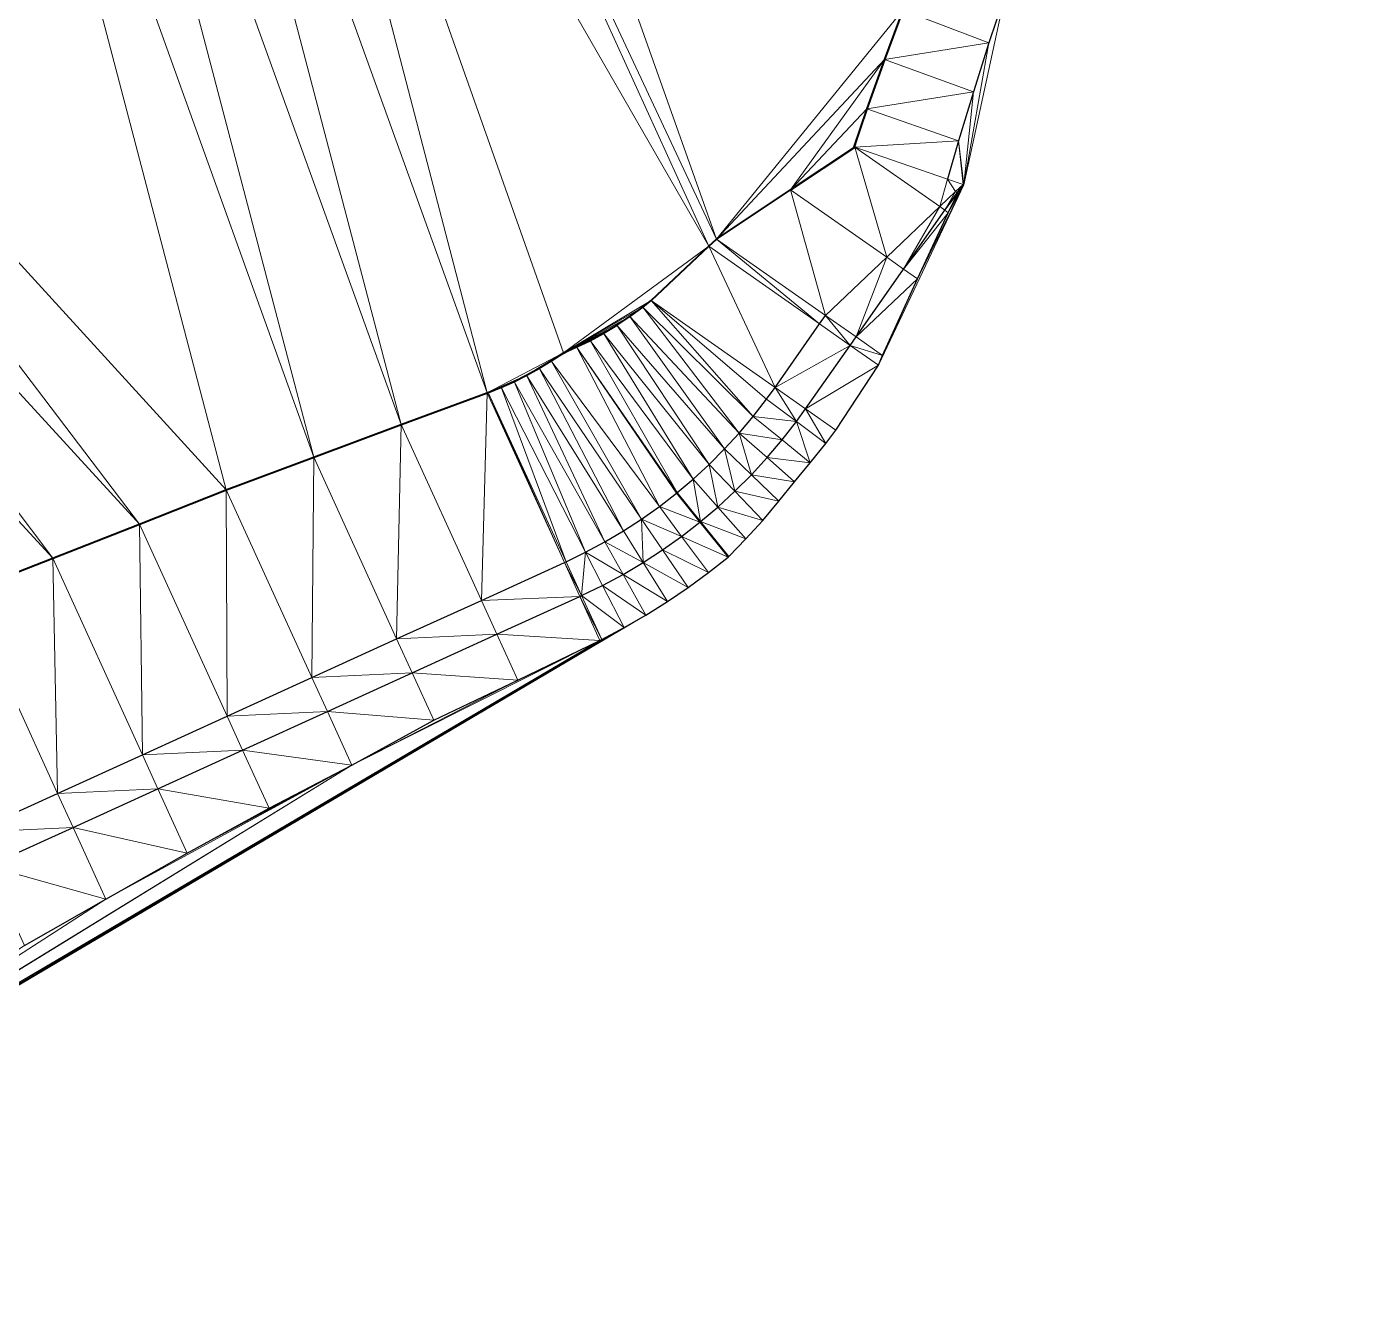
# Model space of a CAD drawing. Header units: metres. Extents: x 246428 to 246884, y 7418966 to 7419490.
# Drawn here: x 246515.4 to 246586.5, y 7418970.1 to 7419038.1 of the extents above; entities that cross this region are included whole.
import ezdxf

# ---------------------------------------------------------------- set-up
doc = ezdxf.new("R2010")
doc.units = ezdxf.units.M
doc.linetypes.add('blank name', pattern=[0])
doc.linetypes.add('HIDDEN', pattern=[9.525, 6.35, -3.175])
doc.layers.add('_12D_UNMAPPED', color=7, linetype='Continuous')
doc.layers.add('BATTER', color=250, linetype='HIDDEN', lineweight=25)
doc.layers.add('DRAINAGE_SWALE', color=7, linetype='CHANNEL_DASHDOT_X4', lineweight=40)
doc.styles.get("Standard").update_dxf_attribs({"font": 'romans.shx', "width": 0.65})
doc.linetypes.add('CHANNEL_DASHDOT_X4', pattern='A,6,-1,1,-1,0.004,[">",Standard,S=4,R=0,X=0,Y=-1.7144],0.004,1,-1,6,-1,1,-1', length=20.008)

msp = doc.modelspace()

# ---------------------------------------------------------------- linework, layer by layer
at = {"layer": '_12D_UNMAPPED', "color": 3, "linetype": 'blank name', "lineweight": 0}
for points in [[(246536.518, 7419071.554, 28.549), (246552.45, 7419026.717, 28.47), (246531.512, 7419071.365, 28.494)], [(246562.45, 7419038.997, 28.645), (246552.45, 7419026.717, 28.47), (246536.518, 7419071.554, 28.549)], [(246552.036, 7419026.329, 28.463), (246526.563, 7419070.603, 28.436), (246531.512, 7419071.365, 28.494)], [(246552.45, 7419026.717, 28.47), (246552.45, 7419026.717, 28.47), (246531.512, 7419071.365, 28.494)], [(246552.45, 7419026.717, 28.47), (246552.036, 7419026.329, 28.463), (246531.512, 7419071.365, 28.494)], [(246526.563, 7419070.603, 28.436), (246540.132, 7419018.464, 28.292), (246521.622, 7419069.764, 28.379)], [(246552.036, 7419026.329, 28.463), (246544.229, 7419020.612, 28.348), (246526.563, 7419070.603, 28.436)], [(246544.229, 7419020.612, 28.348), (246540.132, 7419018.464, 28.292), (246526.563, 7419070.603, 28.436)], [(246521.622, 7419069.764, 28.379), (246535.528, 7419016.754, 28.233), (246516.681, 7419068.925, 28.321)], [(246540.132, 7419018.464, 28.292), (246535.528, 7419016.754, 28.233), (246521.622, 7419069.764, 28.379)], [(246530.829, 7419015.009, 28.173), (246511.74, 7419068.087, 28.263), (246516.681, 7419068.925, 28.321)], [(246535.528, 7419016.754, 28.233), (246530.829, 7419015.009, 28.173), (246516.681, 7419068.925, 28.321)], [(246526.134, 7419013.253, 28.114), (246490.067, 7419052.756, 27.946), (246511.74, 7419068.087, 28.263)], [(246530.829, 7419015.009, 28.173), (246526.134, 7419013.253, 28.114), (246511.74, 7419068.087, 28.263)], [(246490.067, 7419052.756, 27.946), (246521.474, 7419011.421, 28.07), (246487.588, 7419048.403, 27.895)], [(246526.134, 7419013.253, 28.114), (246521.474, 7419011.421, 28.07), (246490.067, 7419052.756, 27.946)], [(246516.814, 7419009.59, 28.026), (246485.109, 7419044.05, 27.844), (246487.588, 7419048.403, 27.895)], [(246521.474, 7419011.421, 28.07), (246516.814, 7419009.59, 28.026), (246487.588, 7419048.403, 27.895)], [(246512.154, 7419007.758, 27.982), (246485.109, 7419044.05, 27.844), (246516.814, 7419009.59, 28.026)], [(246562.45, 7419038.997, 28.645), (246567.943, 7419039.868, 29.472), (246567.071, 7419037.248, 29.469)], [(246567.943, 7419039.868, 29.472), (246565.727, 7419029.618, 29.48), (246567.071, 7419037.248, 29.469)], [(246552.45, 7419026.717, 28.47), (246562.45, 7419038.997, 28.645), (246561.468, 7419036.356, 28.62)], [(246561.468, 7419036.356, 28.62), (246562.45, 7419038.997, 28.645), (246567.071, 7419037.248, 29.469)], [(246561.468, 7419036.356, 28.62), (246567.071, 7419037.248, 29.469), (246566.238, 7419034.619, 29.466)], [(246567.071, 7419037.248, 29.469), (246565.727, 7419029.618, 29.48), (246566.238, 7419034.619, 29.466)], [(246556.427, 7419029.356, 28.527), (246552.45, 7419026.717, 28.47), (246561.468, 7419036.356, 28.62)], [(246556.427, 7419029.356, 28.527), (246561.468, 7419036.356, 28.62), (246560.52, 7419033.701, 28.595)], [(246560.52, 7419033.701, 28.595), (246561.468, 7419036.356, 28.62), (246566.238, 7419034.619, 29.466)], [(246560.52, 7419033.701, 28.595), (246566.238, 7419034.619, 29.466), (246565.442, 7419031.979, 29.464)], [(246566.238, 7419034.619, 29.466), (246565.727, 7419029.618, 29.48), (246565.442, 7419031.979, 29.464)], [(246559.812, 7419031.641, 28.576), (246556.427, 7419029.356, 28.527), (246560.52, 7419033.701, 28.595)], [(246559.876, 7419031.646, 28.577), (246559.812, 7419031.641, 28.576), (246560.52, 7419033.701, 28.595)], [(246559.876, 7419031.646, 28.577), (246560.52, 7419033.701, 28.595), (246565.442, 7419031.979, 29.464)], [(246559.876, 7419031.646, 28.577), (246561.581, 7419025.741, 29.576), (246556.427, 7419029.356, 28.527)], [(246559.876, 7419031.646, 28.577), (246556.427, 7419029.356, 28.527), (246559.812, 7419031.641, 28.576)], [(246564.852, 7419029.931, 29.463), (246559.876, 7419031.646, 28.577), (246565.442, 7419031.979, 29.464)], [(246564.426, 7419028.454, 29.503), (246559.876, 7419031.646, 28.577), (246564.852, 7419029.931, 29.463)], [(246564.426, 7419028.454, 29.503), (246561.581, 7419025.741, 29.576), (246559.876, 7419031.646, 28.577)], [(246565.681, 7419029.65, 29.471), (246564.852, 7419029.931, 29.463), (246565.442, 7419031.979, 29.464)], [(246565.727, 7419029.618, 29.48), (246565.681, 7419029.65, 29.471), (246565.442, 7419031.979, 29.464)], [(246561.142, 7419019.941, 29.404), (246563.244, 7419024.574, 29.445), (246565.727, 7419029.618, 29.48)], [(246563.244, 7419024.574, 29.445), (246564.89, 7419028.128, 29.472), (246565.727, 7419029.618, 29.48)], [(246564.426, 7419028.454, 29.503), (246564.426, 7419028.454, 29.503), (246564.852, 7419029.931, 29.463)], [(246565.271, 7419029.259, 29.481), (246564.426, 7419028.454, 29.503), (246564.852, 7419029.931, 29.463)], [(246565.681, 7419029.65, 29.471), (246565.271, 7419029.259, 29.481), (246564.852, 7419029.931, 29.463)], [(246565.681, 7419029.65, 29.471), (246565.681, 7419029.65, 29.471), (246564.852, 7419029.931, 29.463)], [(246564.89, 7419028.128, 29.472), (246564.89, 7419028.128, 29.472), (246565.727, 7419029.618, 29.48)], [(246564.89, 7419028.128, 29.472), (246565.398, 7419029.171, 29.476), (246565.727, 7419029.618, 29.48)], [(246565.362, 7419029.196, 29.484), (246565.271, 7419029.259, 29.481), (246565.681, 7419029.65, 29.471)], [(246565.362, 7419029.196, 29.484), (246565.681, 7419029.65, 29.471), (246565.398, 7419029.171, 29.476)], [(246565.681, 7419029.65, 29.471), (246565.362, 7419029.196, 29.484), (246565.681, 7419029.65, 29.471)], [(246565.398, 7419029.171, 29.476), (246565.681, 7419029.65, 29.471), (246565.727, 7419029.618, 29.48)], [(246565.398, 7419029.171, 29.476), (246565.727, 7419029.618, 29.48), (246565.727, 7419029.618, 29.48)], [(246565.727, 7419029.618, 29.48), (246565.681, 7419029.65, 29.471), (246565.727, 7419029.618, 29.48)], [(246565.681, 7419029.65, 29.471), (246565.681, 7419029.65, 29.471), (246565.681, 7419029.65, 29.471)], [(246565.681, 7419029.65, 29.471), (246565.681, 7419029.65, 29.471), (246565.727, 7419029.618, 29.48)], [(246558.301, 7419022.612, 29.661), (246552.45, 7419026.717, 28.47), (246556.427, 7419029.356, 28.527)], [(246561.581, 7419025.741, 29.576), (246558.301, 7419022.612, 29.661), (246556.427, 7419029.356, 28.527)], [(246564.705, 7419028.258, 29.51), (246564.426, 7419028.454, 29.503), (246565.271, 7419029.259, 29.481)], [(246565.362, 7419029.196, 29.484), (246564.705, 7419028.258, 29.51), (246565.271, 7419029.259, 29.481)], [(246564.705, 7419028.258, 29.51), (246565.362, 7419029.196, 29.484), (246565.398, 7419029.171, 29.476)], [(246564.89, 7419028.128, 29.472), (246564.705, 7419028.258, 29.51), (246565.398, 7419029.171, 29.476)], [(246562.491, 7419025.102, 29.599), (246561.581, 7419025.741, 29.576), (246564.426, 7419028.454, 29.503)], [(246564.705, 7419028.258, 29.51), (246562.491, 7419025.102, 29.599), (246564.426, 7419028.454, 29.503)], [(246562.491, 7419025.102, 29.599), (246564.705, 7419028.258, 29.51), (246564.89, 7419028.128, 29.472)], [(246563.244, 7419024.574, 29.445), (246562.491, 7419025.102, 29.599), (246564.89, 7419028.128, 29.472)], [(246564.705, 7419028.258, 29.51), (246564.705, 7419028.258, 29.51), (246564.426, 7419028.454, 29.503)], [(246564.705, 7419028.258, 29.51), (246564.426, 7419028.454, 29.503), (246564.426, 7419028.454, 29.503)], [(246564.89, 7419028.128, 29.472), (246564.705, 7419028.258, 29.51), (246564.89, 7419028.128, 29.472)], [(246564.705, 7419028.258, 29.51), (246564.705, 7419028.258, 29.51), (246564.89, 7419028.128, 29.472)], [(246552.036, 7419026.329, 28.463), (246552.45, 7419026.717, 28.47), (246557.982, 7419022.158, 29.674)], [(246552.45, 7419026.717, 28.47), (246552.45, 7419026.717, 28.47), (246557.982, 7419022.158, 29.674)], [(246557.982, 7419022.158, 29.674), (246552.45, 7419026.717, 28.47), (246558.301, 7419022.612, 29.661)], [(246558.301, 7419022.612, 29.661), (246552.45, 7419026.717, 28.47), (246558.301, 7419022.612, 29.661)], [(246548.935, 7419023.424, 28.414), (246544.229, 7419020.612, 28.348), (246552.036, 7419026.329, 28.463)], [(246555.593, 7419018.753, 29.769), (246548.935, 7419023.424, 28.414), (246552.036, 7419026.329, 28.463)], [(246555.593, 7419018.753, 29.769), (246552.036, 7419026.329, 28.463), (246557.982, 7419022.158, 29.674)], [(246559.938, 7419021.464, 29.701), (246558.301, 7419022.612, 29.661), (246561.581, 7419025.741, 29.576)], [(246562.491, 7419025.102, 29.599), (246559.938, 7419021.464, 29.701), (246561.581, 7419025.741, 29.576)], [(246559.938, 7419021.464, 29.701), (246562.491, 7419025.102, 29.599), (246563.244, 7419024.574, 29.445)], [(246561.351, 7419020.473, 29.413), (246559.938, 7419021.464, 29.701), (246563.244, 7419024.574, 29.445)], [(246561.142, 7419019.941, 29.404), (246561.351, 7419020.473, 29.413), (246563.244, 7419024.574, 29.445)], [(246561.351, 7419020.473, 29.413), (246561.351, 7419020.473, 29.413), (246563.244, 7419024.574, 29.445)], [(246548.483, 7419023.066, 28.407), (246544.229, 7419020.612, 28.348), (246548.935, 7419023.424, 28.414)], [(246554.418, 7419017.196, 29.817), (246548.483, 7419023.066, 28.407), (246548.935, 7419023.424, 28.414)], [(246555.134, 7419018.117, 29.789), (246554.418, 7419017.196, 29.817), (246548.935, 7419023.424, 28.414)], [(246555.593, 7419018.753, 29.769), (246555.134, 7419018.117, 29.789), (246548.935, 7419023.424, 28.414)], [(246547.798, 7419022.565, 28.397), (246544.229, 7419020.612, 28.348), (246548.483, 7419023.066, 28.407)], [(246547.099, 7419022.1, 28.387), (246544.229, 7419020.612, 28.348), (246547.798, 7419022.565, 28.397)], [(246552.874, 7419015.447, 29.875), (246547.099, 7419022.1, 28.387), (246547.798, 7419022.565, 28.397)], [(246553.664, 7419016.305, 29.846), (246547.798, 7419022.565, 28.397), (246548.483, 7419023.066, 28.407)], [(246553.664, 7419016.305, 29.846), (246552.874, 7419015.447, 29.875), (246547.798, 7419022.565, 28.397)], [(246554.418, 7419017.196, 29.817), (246553.664, 7419016.305, 29.846), (246548.483, 7419023.066, 28.407)], [(246559.619, 7419021.009, 29.714), (246557.982, 7419022.158, 29.674), (246558.301, 7419022.612, 29.661)], [(246559.938, 7419021.464, 29.701), (246559.938, 7419021.464, 29.701), (246558.301, 7419022.612, 29.661)], [(246559.938, 7419021.464, 29.701), (246559.619, 7419021.009, 29.714), (246558.301, 7419022.612, 29.661)], [(246559.938, 7419021.464, 29.701), (246558.301, 7419022.612, 29.661), (246558.301, 7419022.612, 29.661)], [(246546.389, 7419021.671, 28.377), (246544.229, 7419020.612, 28.348), (246547.099, 7419022.1, 28.387)], [(246545.668, 7419021.278, 28.367), (246544.229, 7419020.612, 28.348), (246546.389, 7419021.671, 28.377)], [(246551.19, 7419013.833, 29.932), (246545.668, 7419021.278, 28.367), (246546.389, 7419021.671, 28.377)], [(246552.049, 7419014.622, 29.903), (246546.389, 7419021.671, 28.377), (246547.099, 7419022.1, 28.387)], [(246552.049, 7419014.622, 29.903), (246551.19, 7419013.833, 29.932), (246546.389, 7419021.671, 28.377)], [(246552.874, 7419015.447, 29.875), (246552.049, 7419014.622, 29.903), (246547.099, 7419022.1, 28.387)], [(246559.619, 7419021.009, 29.714), (246555.593, 7419018.753, 29.769), (246557.982, 7419022.158, 29.674)], [(246544.939, 7419020.922, 28.357), (246544.229, 7419020.612, 28.348), (246545.668, 7419021.278, 28.367)], [(246550.33, 7419013.104, 29.96), (246544.939, 7419020.922, 28.357), (246545.668, 7419021.278, 28.367)], [(246551.19, 7419013.833, 29.932), (246550.33, 7419013.104, 29.96), (246545.668, 7419021.278, 28.367)], [(246557.231, 7419017.605, 29.809), (246555.593, 7419018.753, 29.769), (246559.619, 7419021.009, 29.714)], [(246557.231, 7419017.605, 29.809), (246559.619, 7419021.009, 29.714), (246561.142, 7419019.941, 29.404)], [(246559.619, 7419021.009, 29.714), (246559.938, 7419021.464, 29.701), (246561.351, 7419020.473, 29.413)], [(246561.142, 7419019.941, 29.404), (246559.619, 7419021.009, 29.714), (246561.351, 7419020.473, 29.413)], [(246561.351, 7419020.473, 29.413), (246559.938, 7419021.464, 29.701), (246561.351, 7419020.473, 29.413)], [(246559.938, 7419021.464, 29.701), (246559.938, 7419021.464, 29.701), (246561.351, 7419020.473, 29.413)], [(246542.255, 7419019.411, 28.32), (246540.132, 7419018.464, 28.292), (246544.229, 7419020.612, 28.348)], [(246542.92, 7419019.778, 28.329), (246542.255, 7419019.411, 28.32), (246544.229, 7419020.612, 28.348)], [(246543.572, 7419020.174, 28.338), (246542.92, 7419019.778, 28.329), (246544.229, 7419020.612, 28.348)], [(246543.572, 7419020.174, 28.338), (246544.207, 7419020.598, 28.347), (246544.939, 7419020.922, 28.357)], [(246549.378, 7419012.364, 29.96), (246543.572, 7419020.174, 28.338), (246544.939, 7419020.922, 28.357)], [(246544.207, 7419020.598, 28.347), (246543.572, 7419020.174, 28.338), (246544.229, 7419020.612, 28.348)], [(246544.207, 7419020.598, 28.347), (246544.229, 7419020.612, 28.348), (246544.939, 7419020.922, 28.357)], [(246550.33, 7419013.104, 29.96), (246550.3, 7419013.079, 29.96), (246544.939, 7419020.922, 28.357)], [(246550.3, 7419013.079, 29.96), (246549.378, 7419012.364, 29.96), (246544.939, 7419020.922, 28.357)], [(246547.45, 7419011.051, 29.96), (246542.255, 7419019.411, 28.32), (246542.92, 7419019.778, 28.329)], [(246548.428, 7419011.688, 29.96), (246542.92, 7419019.778, 28.329), (246543.572, 7419020.174, 28.338)], [(246548.428, 7419011.688, 29.96), (246547.45, 7419011.051, 29.96), (246542.92, 7419019.778, 28.329)], [(246549.378, 7419012.364, 29.96), (246548.428, 7419011.688, 29.96), (246543.572, 7419020.174, 28.338)], [(246558.856, 7419016.464, 29.478), (246557.231, 7419017.605, 29.809), (246561.142, 7419019.941, 29.404)], [(246541.578, 7419019.073, 28.311), (246540.132, 7419018.464, 28.292), (246542.255, 7419019.411, 28.32)], [(246540.888, 7419018.764, 28.301), (246540.132, 7419018.464, 28.292), (246541.578, 7419019.073, 28.311)], [(246545.419, 7419009.904, 29.96), (246540.888, 7419018.764, 28.301), (246541.578, 7419019.073, 28.311)], [(246546.446, 7419010.456, 29.96), (246541.578, 7419019.073, 28.311), (246542.255, 7419019.411, 28.32)], [(246546.446, 7419010.456, 29.96), (246545.419, 7419009.904, 29.96), (246541.578, 7419019.073, 28.311)], [(246547.45, 7419011.051, 29.96), (246546.446, 7419010.456, 29.96), (246542.255, 7419019.411, 28.32)], [(246539.826, 7419007.324, 29.96), (246535.528, 7419016.754, 28.233), (246540.132, 7419018.464, 28.292)], [(246544.283, 7419009.355, 29.96), (246539.826, 7419007.324, 29.96), (246540.132, 7419018.464, 28.292)], [(246540.189, 7419018.485, 28.292), (246540.132, 7419018.464, 28.292), (246540.888, 7419018.764, 28.301)], [(246544.283, 7419009.355, 29.96), (246540.132, 7419018.464, 28.292), (246540.189, 7419018.485, 28.292)], [(246544.369, 7419009.395, 29.96), (246540.189, 7419018.485, 28.292), (246540.888, 7419018.764, 28.301)], [(246544.369, 7419009.395, 29.96), (246544.283, 7419009.355, 29.96), (246540.189, 7419018.485, 28.292)], [(246545.419, 7419009.904, 29.96), (246544.369, 7419009.395, 29.96), (246540.888, 7419018.764, 28.301)], [(246554.418, 7419017.196, 29.817), (246555.134, 7419018.117, 29.789), (246556.738, 7419016.923, 29.829)], [(246555.134, 7419018.117, 29.789), (246555.593, 7419018.753, 29.769), (246556.738, 7419016.923, 29.829)], [(246556.738, 7419016.923, 29.829), (246555.593, 7419018.753, 29.769), (246557.231, 7419017.605, 29.809)], [(246556.738, 7419016.923, 29.829), (246557.231, 7419017.605, 29.809), (246558.315, 7419015.749, 29.501)], [(246558.315, 7419015.749, 29.501), (246557.231, 7419017.605, 29.809), (246558.856, 7419016.464, 29.478)], [(246535.528, 7419016.754, 28.233), (246535.276, 7419005.25, 29.96), (246530.829, 7419015.009, 28.173)], [(246535.276, 7419005.25, 29.96), (246535.528, 7419016.754, 28.233), (246539.826, 7419007.324, 29.96)], [(246555.971, 7419015.936, 29.857), (246553.664, 7419016.305, 29.846), (246554.418, 7419017.196, 29.817)], [(246555.971, 7419015.936, 29.857), (246554.418, 7419017.196, 29.817), (246556.738, 7419016.923, 29.829)], [(246557.483, 7419014.71, 29.533), (246555.971, 7419015.936, 29.857), (246556.738, 7419016.923, 29.829)], [(246557.483, 7419014.71, 29.533), (246556.738, 7419016.923, 29.829), (246558.315, 7419015.749, 29.501)], [(246554.317, 7419014.062, 29.915), (246552.874, 7419015.447, 29.875), (246553.664, 7419016.305, 29.846)], [(246555.164, 7419014.982, 29.886), (246554.317, 7419014.062, 29.915), (246553.664, 7419016.305, 29.846)], [(246555.971, 7419015.936, 29.857), (246555.164, 7419014.982, 29.886), (246553.664, 7419016.305, 29.846)], [(246552.874, 7419015.447, 29.875), (246553.433, 7419013.179, 29.943), (246552.049, 7419014.622, 29.903)], [(246553.433, 7419013.179, 29.943), (246552.874, 7419015.447, 29.875), (246554.317, 7419014.062, 29.915)], [(246555.164, 7419014.982, 29.886), (246555.971, 7419015.936, 29.857), (246557.483, 7419014.71, 29.533)], [(246530.726, 7419003.177, 29.96), (246526.134, 7419013.253, 28.114), (246530.829, 7419015.009, 28.173)], [(246535.276, 7419005.25, 29.96), (246530.726, 7419003.177, 29.96), (246530.829, 7419015.009, 28.173)], [(246552.513, 7419012.333, 29.972), (246551.19, 7419013.833, 29.932), (246552.049, 7419014.622, 29.903)], [(246553.433, 7419013.179, 29.943), (246552.513, 7419012.333, 29.972), (246552.049, 7419014.622, 29.903)], [(246556.64, 7419013.679, 29.558), (246554.317, 7419014.062, 29.915), (246555.164, 7419014.982, 29.886)], [(246556.64, 7419013.679, 29.558), (246555.164, 7419014.982, 29.886), (246557.483, 7419014.71, 29.533)], [(246553.433, 7419013.179, 29.943), (246554.317, 7419014.062, 29.915), (246555.792, 7419012.647, 29.574)], [(246554.317, 7419014.062, 29.915), (246556.64, 7419013.679, 29.558), (246555.792, 7419012.647, 29.574)], [(246526.176, 7419001.103, 29.96), (246521.474, 7419011.421, 28.07), (246526.134, 7419013.253, 28.114)], [(246526.176, 7419001.103, 29.96), (246526.134, 7419013.253, 28.114), (246530.726, 7419003.177, 29.96)], [(246551.592, 7419011.552, 30), (246550.33, 7419013.104, 29.96), (246551.19, 7419013.833, 29.932)], [(246552.513, 7419012.333, 29.972), (246551.592, 7419011.552, 30), (246551.19, 7419013.833, 29.932)], [(246552.513, 7419012.333, 29.972), (246553.433, 7419013.179, 29.943), (246554.929, 7419011.618, 29.583)], [(246554.929, 7419011.618, 29.583), (246553.433, 7419013.179, 29.943), (246555.792, 7419012.647, 29.574)], [(246551.559, 7419011.526, 30), (246549.378, 7419012.364, 29.96), (246550.3, 7419013.079, 29.96)], [(246551.559, 7419011.526, 30), (246550.3, 7419013.079, 29.96), (246550.33, 7419013.104, 29.96)], [(246551.592, 7419011.552, 30), (246551.559, 7419011.526, 30), (246550.33, 7419013.104, 29.96)], [(246550.571, 7419010.759, 30), (246548.428, 7419011.688, 29.96), (246549.378, 7419012.364, 29.96)], [(246551.559, 7419011.526, 30), (246550.571, 7419010.759, 30), (246549.378, 7419012.364, 29.96)], [(246551.592, 7419011.552, 30), (246552.513, 7419012.333, 29.972), (246554.026, 7419010.617, 29.591)], [(246554.026, 7419010.617, 29.591), (246552.513, 7419012.333, 29.972), (246554.929, 7419011.618, 29.583)], [(246521.627, 7418999.03, 29.96), (246516.814, 7419009.59, 28.026), (246521.474, 7419011.421, 28.07)], [(246526.176, 7419001.103, 29.96), (246521.627, 7418999.03, 29.96), (246521.474, 7419011.421, 28.07)], [(246548.505, 7419009.353, 30), (246546.446, 7419010.456, 29.96), (246547.45, 7419011.051, 29.96)], [(246548.505, 7419009.353, 30), (246547.45, 7419011.051, 29.96), (246548.428, 7419011.688, 29.96)], [(246549.553, 7419010.034, 30), (246548.505, 7419009.353, 30), (246548.428, 7419011.688, 29.96)], [(246550.571, 7419010.759, 30), (246549.553, 7419010.034, 30), (246548.428, 7419011.688, 29.96)], [(246550.571, 7419010.759, 30), (246551.559, 7419011.526, 30), (246553.08, 7419009.648, 29.597)], [(246551.559, 7419011.526, 30), (246551.592, 7419011.552, 30), (246553.115, 7419009.678, 29.597)], [(246553.08, 7419009.648, 29.597), (246551.559, 7419011.526, 30), (246553.115, 7419009.678, 29.597)], [(246553.115, 7419009.678, 29.597), (246551.592, 7419011.552, 30), (246554.026, 7419010.617, 29.591)], [(246547.43, 7419008.715, 30), (246545.419, 7419009.904, 29.96), (246546.446, 7419010.456, 29.96)], [(246548.505, 7419009.353, 30), (246547.43, 7419008.715, 30), (246546.446, 7419010.456, 29.96)], [(246549.553, 7419010.034, 30), (246550.571, 7419010.759, 30), (246552.018, 7419008.813, 29.596)], [(246552.018, 7419008.813, 29.596), (246550.571, 7419010.759, 30), (246553.08, 7419009.648, 29.597)], [(246517.077, 7418996.956, 29.96), (246512.154, 7419007.758, 27.982), (246516.814, 7419009.59, 28.026)], [(246521.627, 7418999.03, 29.96), (246517.077, 7418996.956, 29.96), (246516.814, 7419009.59, 28.026)], [(246545.205, 7419007.577, 30), (246544.369, 7419009.395, 29.96), (246545.419, 7419009.904, 29.96)], [(246546.329, 7419008.123, 30), (246545.205, 7419007.577, 30), (246545.419, 7419009.904, 29.96)], [(246547.43, 7419008.715, 30), (246546.329, 7419008.123, 30), (246545.419, 7419009.904, 29.96)], [(246548.505, 7419009.353, 30), (246549.553, 7419010.034, 30), (246550.927, 7419008.015, 29.593)], [(246550.927, 7419008.015, 29.593), (246549.553, 7419010.034, 30), (246552.018, 7419008.813, 29.596)], [(246545.113, 7419007.535, 30), (246539.826, 7419007.324, 29.96), (246544.283, 7419009.355, 29.96)], [(246545.205, 7419007.577, 30), (246544.283, 7419009.355, 29.96), (246544.369, 7419009.395, 29.96)], [(246545.205, 7419007.577, 30), (246545.113, 7419007.535, 30), (246544.283, 7419009.355, 29.96)], [(246547.43, 7419008.715, 30), (246548.505, 7419009.353, 30), (246549.808, 7419007.256, 29.589)], [(246549.808, 7419007.256, 29.589), (246548.505, 7419009.353, 30), (246550.927, 7419008.015, 29.593)], [(246546.329, 7419008.123, 30), (246547.43, 7419008.715, 30), (246548.661, 7419006.537, 29.583)], [(246548.661, 7419006.537, 29.583), (246547.43, 7419008.715, 30), (246549.808, 7419007.256, 29.589)], [(246517.077, 7418996.956, 29.96), (246512.527, 7418994.883, 29.96), (246512.154, 7419007.758, 27.982)], [(246545.113, 7419007.535, 30), (246540.655, 7419005.504, 30), (246539.826, 7419007.324, 29.96)], [(246540.655, 7419005.504, 30), (246545.113, 7419007.535, 30), (246546.191, 7419005.169, 29.567)], [(246545.113, 7419007.535, 30), (246545.205, 7419007.577, 30), (246546.289, 7419005.22, 29.567)], [(246546.191, 7419005.169, 29.567), (246545.113, 7419007.535, 30), (246546.289, 7419005.22, 29.567)], [(246545.205, 7419007.577, 30), (246546.329, 7419008.123, 30), (246547.488, 7419005.858, 29.576)], [(246546.289, 7419005.22, 29.567), (246545.205, 7419007.577, 30), (246547.488, 7419005.858, 29.576)], [(246547.488, 7419005.858, 29.576), (246546.329, 7419008.123, 30), (246548.661, 7419006.537, 29.583)], [(246540.655, 7419005.504, 30), (246535.276, 7419005.25, 29.96), (246539.826, 7419007.324, 29.96)], [(246486.823, 7418970.068, 28.306), (246547.488, 7419005.858, 29.576), (246548.661, 7419006.537, 29.583)], [(246486.823, 7418970.068, 28.306), (246488.345, 7418971.013, 28.372), (246547.488, 7419005.858, 29.576)], [(246488.345, 7418971.013, 28.372), (246546.289, 7419005.22, 29.567), (246547.488, 7419005.858, 29.576)], [(246540.655, 7419005.504, 30), (246536.105, 7419003.43, 30), (246535.276, 7419005.25, 29.96)], [(246536.105, 7419003.43, 30), (246540.655, 7419005.504, 30), (246541.778, 7419003.039, 29.549)], [(246541.778, 7419003.039, 29.549), (246540.655, 7419005.504, 30), (246546.191, 7419005.169, 29.567)], [(246488.345, 7418971.013, 28.372), (246489.809, 7418972.004, 28.433), (246546.289, 7419005.22, 29.567)], [(246489.809, 7418972.004, 28.433), (246546.191, 7419005.169, 29.567), (246546.289, 7419005.22, 29.567)], [(246489.809, 7418972.004, 28.433), (246532.871, 7418998.47, 29.471), (246546.191, 7419005.169, 29.567)], [(246536.105, 7419003.43, 30), (246530.726, 7419003.177, 29.96), (246535.276, 7419005.25, 29.96)], [(246532.871, 7418998.47, 29.471), (246541.778, 7419003.039, 29.549), (246546.191, 7419005.169, 29.567)], [(246531.556, 7419001.357, 30), (246526.176, 7419001.103, 29.96), (246530.726, 7419003.177, 29.96)], [(246536.105, 7419003.43, 30), (246531.556, 7419001.357, 30), (246530.726, 7419003.177, 29.96)], [(246531.556, 7419001.357, 30), (246536.105, 7419003.43, 30), (246537.264, 7419000.887, 29.534)], [(246537.264, 7419000.887, 29.534), (246536.105, 7419003.43, 30), (246541.778, 7419003.039, 29.549)], [(246532.871, 7418998.47, 29.471), (246537.264, 7419000.887, 29.534), (246541.778, 7419003.039, 29.549)], [(246527.006, 7418999.283, 30), (246521.627, 7418999.03, 29.96), (246526.176, 7419001.103, 29.96)], [(246531.556, 7419001.357, 30), (246527.006, 7418999.283, 30), (246526.176, 7419001.103, 29.96)], [(246527.006, 7418999.283, 30), (246531.556, 7419001.357, 30), (246532.871, 7418998.47, 29.471)], [(246532.871, 7418998.47, 29.471), (246531.556, 7419001.357, 30), (246537.264, 7419000.887, 29.534)], [(246522.456, 7418997.21, 30), (246517.077, 7418996.956, 29.96), (246521.627, 7418999.03, 29.96)], [(246527.006, 7418999.283, 30), (246522.456, 7418997.21, 30), (246521.627, 7418999.03, 29.96)], [(246527.006, 7418999.283, 30), (246528.428, 7418996.164, 29.429), (246522.456, 7418997.21, 30)], [(246528.428, 7418996.164, 29.429), (246527.006, 7418999.283, 30), (246532.871, 7418998.47, 29.471)], [(246489.809, 7418972.004, 28.433), (246490.295, 7418972.351, 28.453), (246532.871, 7418998.47, 29.471)], [(246490.295, 7418972.351, 28.453), (246519.663, 7418991.282, 29.294), (246532.871, 7418998.47, 29.471)], [(246519.663, 7418991.282, 29.294), (246524.027, 7418993.763, 29.369), (246532.871, 7418998.47, 29.471)], [(246524.027, 7418993.763, 29.369), (246528.428, 7418996.164, 29.429), (246532.871, 7418998.47, 29.471)], [(246517.906, 7418995.136, 30), (246512.527, 7418994.883, 29.96), (246517.077, 7418996.956, 29.96)], [(246522.456, 7418997.21, 30), (246517.906, 7418995.136, 30), (246517.077, 7418996.956, 29.96)], [(246517.906, 7418995.136, 30), (246522.456, 7418997.21, 30), (246524.027, 7418993.763, 29.369)], [(246522.456, 7418997.21, 30), (246528.428, 7418996.164, 29.429), (246524.027, 7418993.763, 29.369)], [(246513.357, 7418993.063, 30), (246512.527, 7418994.883, 29.96), (246517.906, 7418995.136, 30)], [(246513.357, 7418993.063, 30), (246517.906, 7418995.136, 30), (246519.663, 7418991.282, 29.294)], [(246519.663, 7418991.282, 29.294), (246517.906, 7418995.136, 30), (246524.027, 7418993.763, 29.369)], [(246515.302, 7418988.795, 29.218), (246513.357, 7418993.063, 30), (246519.663, 7418991.282, 29.294)], [(246490.295, 7418972.351, 28.453), (246515.302, 7418988.795, 29.218), (246519.663, 7418991.282, 29.294)]]:
    msp.add_3dface(points, dxfattribs=at)
at = {"layer": 'BATTER'}
for points in [[(246567.943, 7419039.868, 29.472), (246567.071, 7419037.248, 29.469), (246566.238, 7419034.619, 29.466), (246565.442, 7419031.979, 29.464), (246564.852, 7419029.931, 29.463)], [(246512.527, 7418994.883, 29.96), (246517.077, 7418996.956, 29.96), (246521.627, 7418999.03, 29.96), (246526.176, 7419001.103, 29.96), (246530.726, 7419003.177, 29.96), (246535.276, 7419005.25, 29.96), (246539.826, 7419007.324, 29.96), (246544.283, 7419009.355, 29.96), (246544.369, 7419009.395, 29.96), (246545.419, 7419009.904, 29.96), (246546.446, 7419010.456, 29.96), (246547.45, 7419011.051, 29.96), (246548.428, 7419011.688, 29.96), (246549.378, 7419012.364, 29.96), (246550.3, 7419013.079, 29.96), (246550.33, 7419013.104, 29.96), (246551.19, 7419013.833, 29.932), (246552.049, 7419014.622, 29.903), (246552.874, 7419015.447, 29.875), (246553.664, 7419016.305, 29.846), (246554.418, 7419017.196, 29.817), (246555.134, 7419018.117, 29.789), (246555.593, 7419018.753, 29.769), (246557.982, 7419022.158, 29.674), (246558.301, 7419022.612, 29.661), (246558.301, 7419022.612, 29.661), (246561.581, 7419025.741, 29.576), (246564.426, 7419028.454, 29.503), (246564.426, 7419028.454, 29.503), (246565.271, 7419029.259, 29.481), (246565.681, 7419029.65, 29.471), (246565.681, 7419029.65, 29.471)], [(246513.357, 7418993.063, 30), (246517.906, 7418995.136, 30), (246522.456, 7418997.21, 30), (246527.006, 7418999.283, 30), (246531.556, 7419001.357, 30), (246536.105, 7419003.43, 30), (246540.655, 7419005.504, 30), (246545.113, 7419007.535, 30), (246545.205, 7419007.577, 30), (246546.329, 7419008.123, 30), (246547.43, 7419008.715, 30), (246548.505, 7419009.353, 30), (246549.553, 7419010.034, 30), (246550.571, 7419010.759, 30), (246551.559, 7419011.526, 30), (246551.592, 7419011.552, 30), (246552.513, 7419012.333, 29.972), (246553.433, 7419013.179, 29.943), (246554.317, 7419014.062, 29.915), (246555.164, 7419014.982, 29.886), (246555.971, 7419015.936, 29.857), (246556.738, 7419016.923, 29.829), (246557.231, 7419017.605, 29.809), (246559.619, 7419021.009, 29.714), (246559.938, 7419021.464, 29.701), (246559.938, 7419021.464, 29.701), (246562.491, 7419025.102, 29.599), (246564.705, 7419028.258, 29.51), (246564.705, 7419028.258, 29.51), (246565.362, 7419029.196, 29.484), (246565.681, 7419029.65, 29.471), (246565.681, 7419029.65, 29.471)], [(246513.357, 7418993.063, 30), (246517.906, 7418995.136, 30), (246522.456, 7418997.21, 30), (246527.006, 7418999.283, 30), (246531.556, 7419001.357, 30), (246536.105, 7419003.43, 30), (246540.655, 7419005.504, 30), (246545.113, 7419007.535, 30), (246545.205, 7419007.577, 30), (246546.329, 7419008.123, 30), (246547.43, 7419008.715, 30), (246548.505, 7419009.353, 30), (246549.553, 7419010.034, 30), (246550.571, 7419010.759, 30), (246551.559, 7419011.526, 30), (246551.592, 7419011.552, 30), (246552.513, 7419012.333, 29.972), (246553.433, 7419013.179, 29.943), (246554.317, 7419014.062, 29.915), (246555.164, 7419014.982, 29.886), (246555.971, 7419015.936, 29.857), (246556.738, 7419016.923, 29.829), (246557.231, 7419017.605, 29.809), (246559.619, 7419021.009, 29.714), (246559.938, 7419021.464, 29.701), (246559.938, 7419021.464, 29.701), (246562.491, 7419025.102, 29.599), (246564.705, 7419028.258, 29.51), (246564.705, 7419028.258, 29.51), (246565.362, 7419029.196, 29.484), (246565.681, 7419029.65, 29.471), (246565.681, 7419029.65, 29.471)], [(246515.302, 7418988.795, 29.218), (246519.663, 7418991.282, 29.294), (246524.027, 7418993.763, 29.369), (246528.428, 7418996.164, 29.429), (246532.871, 7418998.47, 29.471), (246537.264, 7419000.887, 29.534), (246541.778, 7419003.039, 29.549), (246546.191, 7419005.169, 29.567), (246546.289, 7419005.22, 29.567), (246547.488, 7419005.858, 29.576), (246548.661, 7419006.537, 29.583), (246549.808, 7419007.256, 29.589), (246550.927, 7419008.015, 29.593), (246552.018, 7419008.813, 29.596), (246553.08, 7419009.648, 29.597), (246553.115, 7419009.678, 29.597), (246554.026, 7419010.617, 29.591), (246554.929, 7419011.618, 29.583), (246555.792, 7419012.647, 29.574), (246556.64, 7419013.679, 29.558), (246557.483, 7419014.71, 29.533), (246558.315, 7419015.749, 29.501), (246558.856, 7419016.464, 29.478), (246561.142, 7419019.941, 29.404), (246561.351, 7419020.473, 29.413), (246561.351, 7419020.473, 29.413), (246563.244, 7419024.574, 29.445), (246564.89, 7419028.128, 29.472), (246564.89, 7419028.128, 29.472), (246565.398, 7419029.171, 29.476), (246565.727, 7419029.618, 29.48)], [(246565.727, 7419029.618, 29.48), (246565.727, 7419029.618, 29.48)]]:
    msp.add_polyline3d(points, dxfattribs=at)
at = {"layer": 'DRAINAGE_SWALE'}
for points in [[(246586.48, 7419092.395, 29.196), (246584.685, 7419088.589, 29.15), (246583.153, 7419085.12, 29.124), (246583.153, 7419085.12, 29.124), (246582.647, 7419084.023, 29.113), (246580.553, 7419079.482, 29.065), (246578.46, 7419074.942, 29.017), (246576.366, 7419070.401, 28.969), (246574.36, 7419066.05, 28.924), (246574.36, 7419066.05, 28.924), (246574.273, 7419065.86, 28.922), (246572.179, 7419061.32, 28.874), (246570.085, 7419056.779, 28.826), (246568.869, 7419054.142, 28.798), (246567.877, 7419051.998, 28.776), (246566.724, 7419049.427, 28.749), (246565.604, 7419046.841, 28.723), (246564.519, 7419044.24, 28.697), (246563.467, 7419041.626, 28.671), (246562.45, 7419038.997, 28.645), (246561.468, 7419036.356, 28.62), (246560.52, 7419033.701, 28.595), (246559.812, 7419031.641, 28.576)], [(246512.154, 7419007.758, 27.982), (246516.814, 7419009.59, 28.026), (246521.474, 7419011.421, 28.07), (246526.134, 7419013.253, 28.114), (246530.829, 7419015.009, 28.173), (246535.528, 7419016.754, 28.233), (246540.132, 7419018.464, 28.292), (246540.189, 7419018.485, 28.292), (246540.888, 7419018.764, 28.301), (246541.578, 7419019.073, 28.311), (246542.255, 7419019.411, 28.32), (246542.92, 7419019.778, 28.329), (246543.572, 7419020.174, 28.338), (246544.207, 7419020.598, 28.347), (246544.229, 7419020.612, 28.348), (246544.939, 7419020.922, 28.357), (246545.668, 7419021.278, 28.367), (246546.389, 7419021.671, 28.377), (246547.099, 7419022.1, 28.387), (246547.798, 7419022.565, 28.397), (246548.483, 7419023.066, 28.407), (246548.935, 7419023.424, 28.414), (246552.036, 7419026.329, 28.463), (246552.45, 7419026.717, 28.47), (246552.45, 7419026.717, 28.47), (246556.427, 7419029.356, 28.527), (246559.876, 7419031.646, 28.577)]]:
    msp.add_polyline3d(points, dxfattribs=at)

doc.saveas('drawing.dxf')
